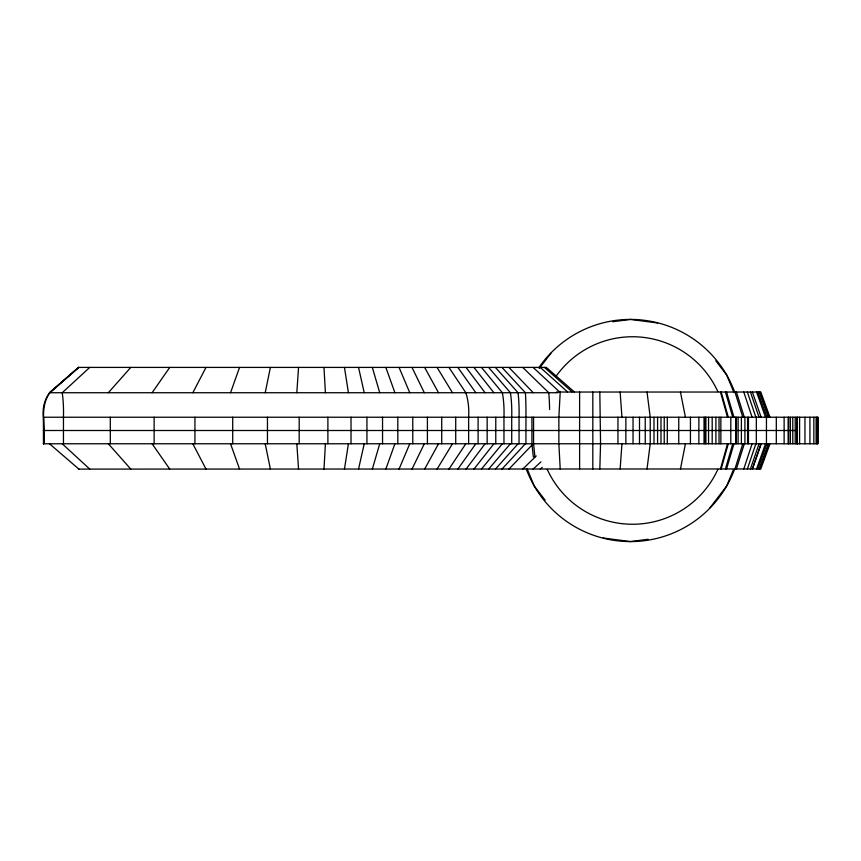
<?xml version="1.0" encoding="UTF-8"?>
<svg xmlns="http://www.w3.org/2000/svg" width="861" height="861" viewBox="0 0 861 861"><rect width="100%" height="100%" fill="white"/><g stroke="black" fill="none" stroke-linecap="round" stroke-linejoin="round"><path stroke-width="1.29" d="M579.614 392.035L579.614 468.965M592.82 468.965L592.82 392.035M599.826 468.965L600.558 443.77L599.826 392.035M560.22 392.035L558.864 417.23L558.864 443.77L560.22 468.965M323.984 469.094L325.415 443.77M296.83 392.734L298.541 367.41M620.146 468.965L621.943 443.77M647.02 468.965L650.227 443.77L650.227 417.23L647.02 392.035M344.454 469.094L348.425 443.77M680.459 468.965L685.431 443.77M265.21 392.734L270.397 367.41M358.531 469.094L364.235 443.77M720.453 468.965L727.523 443.77M721.174 468.965L728.288 443.77M372.329 469.094L379.733 443.77M725.436 468.965L732.776 443.77M726.555 468.965L733.949 443.77M734.96 468.965L742.806 443.77M736.403 468.965L744.313 443.77M743.796 468.965L752.094 443.77M747.359 468.965L755.861 443.77M750.415 468.965L759.068 443.77M752.353 468.965L761.102 443.77M752.385 468.965L761.146 443.77M230.544 392.734L239.552 367.41M756.561 468.965L765.537 443.77M385.836 469.094L394.919 443.77M757.928 468.965L766.979 443.77M759.467 468.965L768.593 443.77M759.908 468.965L769.056 443.77M769.982 443.77L760.78 468.965L78.416 469.094M733.475 469.579L726.662 486.045L709.981 507.786M399.063 469.094L409.771 443.77M411.999 469.094L424.312 443.77M192.842 392.734L205.994 367.41M424.645 469.094L438.518 443.77M437.065 469.094L452.477 443.77M448.936 469.094L465.823 443.77M152.106 392.734L169.735 367.41M457.858 469.094L475.832 443.77M466.081 469.094L485.077 443.77M539.212 368.497L550.943 353.214M473.937 469.094L493.913 443.77M481.45 469.094L502.35 443.77M488.617 469.094L510.401 443.77M108.346 392.734L130.786 367.41M495.441 469.094L518.064 443.77M501.963 469.094L525.393 443.77M508.937 469.094L532.335 444.706M522.756 469.094L536.231 455.964M533.153 469.094L540.945 461.862M89.748 367.41L62.229 392.734A33.321 6.651 90 0 1 63.456 417.241L63.456 443.77M540.277 469.094L542.226 467.351M78.631 367.41L49.54 392.734C44.428 399.741 42.232 408.663 43.384 417.23L817.95 417.23L817.95 443.77L43.384 443.77M78.878 367.41L49.906 392.734C39.036 407.576 45.751 427.024 43.825 443.77M612.795 321.745L630.456 319.42L657.632 322.993M648.129 539.255L630.456 541.58L603.292 538.007M556.378 392.035L760.78 392.035L769.982 417.23M557.842 392.734L49.497 392.734L78.416 367.41L546.348 367.41L574.265 391.863M43.384 430.5L797.275 430.5M49.497 443.77L78.878 469.094M544.41 367.41L572.102 391.863M540.277 367.41L567.474 391.863M62.229 443.77L89.748 469.094M533.153 367.41L559.467 391.83M522.756 367.41L548.758 392.734A33.439 4.327 90 0 1 549.576 409.492M508.937 367.41L533.239 392.734M501.963 367.41L525.393 392.734A33.482 3.024 90 0 1 525.942 417.23L525.942 443.77M495.441 367.41L518.064 392.734A33.493 5.36 -90 0 1 519.043 417.23L519.043 443.77M108.346 443.77L130.786 469.094M488.617 367.41L510.401 392.734A33.493 7.222 -90 0 1 511.714 417.23L511.714 443.77M481.45 367.41L502.35 392.734A33.493 8.814 -90 0 1 503.965 417.23L503.965 443.77M473.937 367.41L493.913 392.734M715.814 360.824L726.662 374.955L733.712 391.97M545.11 500.176L534.261 486.045L527.212 469.03M466.081 367.41L485.077 392.734M457.858 367.41L475.832 392.734M152.106 443.77L169.735 469.094M448.936 367.41L465.823 392.734A33.418 15.337 -90 0 1 468.632 417.23L468.632 443.77M437.065 367.41L452.477 392.734M424.645 367.41L438.518 392.734M192.842 443.77L205.994 469.094M411.999 367.41L424.312 392.734M399.063 367.41L409.771 392.734M759.908 392.035L769.056 417.23M759.467 392.035L768.593 417.23M757.928 392.035L766.979 417.23M385.836 367.41L394.919 392.734M756.561 392.035L765.537 417.23M230.544 443.77L239.552 469.094M752.353 392.035L761.146 417.23M750.415 392.035L759.068 417.23M747.359 392.035L755.861 417.23M743.796 392.035L752.094 417.23M736.403 392.035L744.313 417.23M734.96 392.035L742.806 417.23M726.555 392.035L733.949 417.23M372.329 367.41L379.733 392.734M725.436 392.035L732.776 417.23M721.174 392.035L728.288 417.23M720.453 392.035L727.523 417.23M358.531 367.41L364.235 392.734M265.21 443.77L270.397 469.094M680.459 392.035L685.431 417.23M344.454 367.41L348.425 392.734M533.346 457.03L531.926 443.77L531.926 417.23M534.939 457.03L533.562 443.77L533.562 417.23M620.146 392.035L621.943 417.23M296.83 443.77L298.541 469.094M323.984 367.41L325.415 392.734M817.746 417.23L817.713 443.77M816.981 417.23L816.981 443.77M816.11 417.23L816.11 443.77M813.849 417.23L813.849 443.77M809.91 417.23L809.91 443.77M804.949 417.23L804.949 443.77M799.6 417.23L799.6 443.77M796.92 417.23L796.92 443.77M795.22 417.23L795.22 443.77M792.787 417.23L792.787 443.77M790.366 417.23L790.366 443.77M788.665 417.23L788.665 443.77M788.138 417.23L788.138 443.77M784.123 417.23L784.123 443.77M776.31 417.23L776.31 443.77M766.451 417.23L766.451 443.77M756.324 417.23L756.324 443.77M748.457 417.23L748.457 443.77M747.596 417.23L747.596 443.77M744.905 417.23L744.905 443.77M741.396 417.23L741.396 443.77M738.103 417.23L738.103 443.77M736.069 417.23L736.069 443.77M735.843 417.23L735.843 443.77M730.817 417.23L730.817 443.77M720.861 417.23L720.861 443.77M719.032 417.23L719.032 443.77M715.911 417.23L715.911 443.77M712.187 417.23L712.187 443.77M708.549 417.23L708.549 443.77M705.891 417.23L705.891 443.77M705.127 417.23L705.127 443.77M704.04 417.23L704.04 443.77M698.863 417.23L698.863 443.77M690.436 417.23L690.436 443.77M678.748 417.23L678.748 443.77M667.297 417.23L667.297 443.77M664.229 417.23L664.229 443.77M660.99 417.23L660.99 443.77M657.578 417.23L657.578 443.77M653.994 417.23L653.994 443.77M645.233 417.23L645.233 443.77M639.497 417.23L639.497 443.77M633.039 417.23L633.039 443.77M625.861 417.23L625.861 443.77M617.95 417.23L617.95 443.77M495.775 417.23L495.775 443.77M487.154 417.23L487.154 443.77M478.103 417.23L478.103 443.77M455.717 417.23L455.717 443.77M441.725 417.23L441.725 443.77M427.411 417.23L427.411 443.77M412.774 417.23L412.774 443.77M397.814 417.23L397.814 443.77M382.542 417.23L382.542 443.77M366.937 417.23L366.937 443.77M351.019 417.23L351.019 443.77M327.89 417.23L327.89 443.77M299.187 417.23L299.187 443.77M267.459 417.23L267.459 443.77M232.707 417.23L232.707 443.77M194.93 417.23L194.93 443.77M154.13 417.23L154.13 443.77M110.305 417.23L110.305 443.77M43.631 417.23L43.631 443.77M43.427 417.23L43.459 443.77M734.541 469.299A111.08 111.08 0 0 1 526.372 469.299M539.201 367.173A111.08 111.08 0 0 1 734.541 391.701M717.859 469.353A93.741 93.741 0 0 1 547.23 469.353M556.238 376.042A93.741 93.741 0 0 1 717.859 391.647M797.275 443.77L797.275 417.23L797.254 443.77"/></g></svg>
